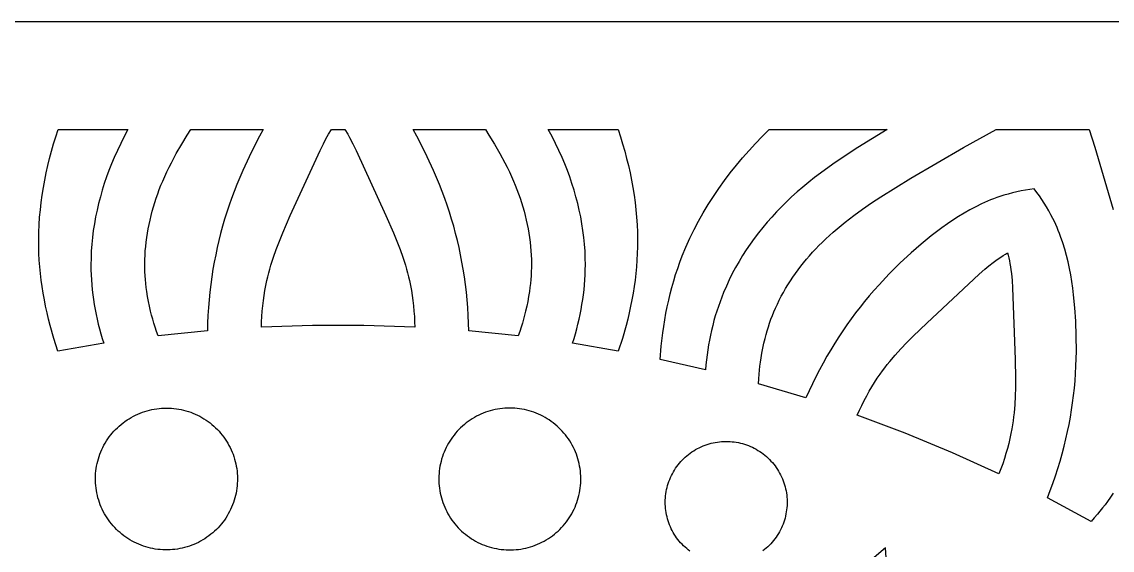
# Model space of a CAD drawing. Header units: millimetres. Extents: x -808 to 145, y 470 to 1424.
# Drawn here: x -413.2 to -131.8, y 1287.1 to 1423.6 of the extents above; entities that cross this region are included whole.
import ezdxf

# ---------------------------------------------------------------- set-up
doc = ezdxf.new("R2010")
doc.units = ezdxf.units.MM
doc.layers.add('Layer 05', color=12, linetype='Continuous', true_color=0xde0000)

msp = doc.modelspace()

# ---------------------------------------------------------------- linework, layer by layer
at = {"layer": 'Layer 05'}
for points in [[(-808.29, 470.09), (145.2, 470.09), (145.2, 1423.58), (-808.29, 1423.58)], [(-366.17, 1321.06), (-365.64, 1320.72), (-365.11, 1320.35), (-364.6, 1319.97), (-364.11, 1319.57), (-363.63, 1319.15), (-363.16, 1318.72), (-362.71, 1318.27), (-362.28, 1317.81), (-361.86, 1317.33), (-361.45, 1316.84), (-361.07, 1316.33), (-360.7, 1315.81), (-360.35, 1315.28), (-360.02, 1314.74), (-359.71, 1314.18), (-359.42, 1313.62), (-359.15, 1313.04), (-358.9, 1312.46), (-358.67, 1311.87), (-358.46, 1311.27), (-358.27, 1310.66), (-358.1, 1310.04), (-357.95, 1309.43), (-357.83, 1308.8), (-357.72, 1308.17), (-357.64, 1307.54), (-357.58, 1306.91), (-357.54, 1306.28), (-357.53, 1305.64), (-357.53, 1305), (-357.56, 1304.37), (-357.61, 1303.73), (-357.68, 1303.1), (-357.78, 1302.47), (-357.89, 1301.85), (-358.03, 1301.23), (-358.19, 1300.61), (-358.37, 1300), (-358.57, 1299.4), (-358.79, 1298.8), (-359.04, 1298.21), (-359.3, 1297.64), (-359.58, 1297.07), (-359.89, 1296.51), (-360.21, 1295.96), (-360.55, 1295.42), (-360.91, 1294.9), (-361.28, 1294.38), (-361.68, 1293.88), (-362.09, 1293.4), (-362.52, 1292.93), (-362.96, 1292.47), (-363.42, 1292.03), (-363.9, 1291.61), (-364.39, 1291.21), (-364.89, 1290.82), (-365.41, 1290.44), (-365.94, 1290.09), (-366.48, 1289.76), (-367.03, 1289.44), (-367.59, 1289.14), (-368.16, 1288.87), (-368.75, 1288.61), (-369.34, 1288.37), (-369.94, 1288.16), (-370.54, 1287.96), (-371.15, 1287.79), (-371.77, 1287.64), (-372.39, 1287.51), (-373.02, 1287.4), (-373.65, 1287.31), (-374.28, 1287.25), (-374.92, 1287.2), (-375.55, 1287.18), (-376.19, 1287.18), (-376.82, 1287.2), (-377.46, 1287.25), (-378.09, 1287.32), (-378.72, 1287.4), (-379.35, 1287.52), (-379.97, 1287.65), (-380.59, 1287.8), (-381.2, 1287.98), (-381.8, 1288.17), (-382.4, 1288.39), (-382.99, 1288.63), (-383.57, 1288.89), (-384.14, 1289.16), (-384.71, 1289.46), (-385.26, 1289.78), (-385.8, 1290.11), (-386.33, 1290.47), (-386.84, 1290.84), (-387.34, 1291.23), (-387.83, 1291.64), (-388.31, 1292.06), (-388.77, 1292.5), (-389.21, 1292.96), (-389.64, 1293.43), (-390.05, 1293.92), (-390.44, 1294.42), (-390.82, 1294.93), (-391.17, 1295.46), (-391.51, 1295.99), (-391.83, 1296.54), (-392.14, 1297.1), (-392.42, 1297.67), (-392.68, 1298.25), (-392.92, 1298.84), (-393.14, 1299.44), (-393.34, 1300.04), (-393.52, 1300.65), (-393.68, 1301.27), (-393.81, 1301.89), (-393.93, 1302.52), (-394.02, 1303.14), (-394.09, 1303.78), (-394.14, 1304.41), (-394.17, 1305.05), (-394.17, 1305.68), (-394.16, 1306.32), (-394.12, 1306.95), (-394.05, 1307.59), (-393.97, 1308.22), (-393.87, 1308.84), (-393.74, 1309.47), (-393.59, 1310.09), (-393.42, 1310.7), (-393.23, 1311.31), (-393.02, 1311.91), (-392.79, 1312.5), (-392.53, 1313.08), (-392.26, 1313.66), (-391.97, 1314.22), (-391.65, 1314.77), (-391.32, 1315.32), (-390.97, 1315.85), (-390.61, 1316.37), (-390.22, 1316.87), (-389.82, 1317.36), (-389.4, 1317.84), (-388.96, 1318.3), (-388.51, 1318.75), (-388.04, 1319.18), (-387.56, 1319.6), (-387.06, 1320), (-386.55, 1320.38), (-386.03, 1320.74), (-385.49, 1321.08), (-384.95, 1321.41), (-384.39, 1321.71), (-383.82, 1322), (-383.24, 1322.27), (-382.66, 1322.51), (-382.06, 1322.74), (-381.46, 1322.95), (-380.85, 1323.13), (-380.24, 1323.29), (-379.62, 1323.43), (-378.99, 1323.55), (-378.37, 1323.65), (-377.73, 1323.73), (-377.1, 1323.78), (-376.46, 1323.82), (-375.83, 1323.83), (-375.19, 1323.81), (-374.56, 1323.78), (-373.92, 1323.72), (-373.29, 1323.65), (-372.66, 1323.55), (-372.04, 1323.43), (-371.42, 1323.28), (-370.81, 1323.12), (-370.2, 1322.93), (-369.6, 1322.73), (-369, 1322.5), (-368.42, 1322.25), (-367.84, 1321.98), (-367.27, 1321.69), (-366.72, 1321.39)], [(-296.92, 1321.06), (-297.46, 1320.72), (-297.98, 1320.35), (-298.49, 1319.97), (-298.98, 1319.57), (-299.46, 1319.15), (-299.93, 1318.72), (-300.38, 1318.27), (-300.82, 1317.81), (-301.24, 1317.33), (-301.64, 1316.84), (-302.02, 1316.33), (-302.39, 1315.81), (-302.74, 1315.28), (-303.07, 1314.74), (-303.38, 1314.18), (-303.67, 1313.62), (-303.94, 1313.04), (-304.19, 1312.46), (-304.43, 1311.87), (-304.64, 1311.27), (-304.83, 1310.66), (-304.99, 1310.04), (-305.14, 1309.43), (-305.27, 1308.8), (-305.37, 1308.17), (-305.45, 1307.54), (-305.51, 1306.91), (-305.55, 1306.28), (-305.57, 1305.64), (-305.56, 1305), (-305.53, 1304.37), (-305.48, 1303.73), (-305.41, 1303.1), (-305.31, 1302.47), (-305.2, 1301.85), (-305.06, 1301.23), (-304.9, 1300.61), (-304.72, 1300), (-304.52, 1299.4), (-304.3, 1298.8), (-304.05, 1298.21), (-303.79, 1297.64), (-303.51, 1297.07), (-303.21, 1296.51), (-302.88, 1295.96), (-302.54, 1295.42), (-302.18, 1294.9), (-301.81, 1294.38), (-301.41, 1293.88), (-301, 1293.4), (-300.57, 1292.93), (-300.13, 1292.47), (-299.67, 1292.03), (-299.19, 1291.61), (-298.7, 1291.21), (-298.2, 1290.82), (-297.68, 1290.44), (-297.16, 1290.09), (-296.61, 1289.76), (-296.06, 1289.44), (-295.5, 1289.14), (-294.93, 1288.87), (-294.34, 1288.61), (-293.75, 1288.37), (-293.16, 1288.16), (-292.55, 1287.96), (-291.94, 1287.79), (-291.32, 1287.64), (-290.7, 1287.51), (-290.07, 1287.4), (-289.44, 1287.31), (-288.81, 1287.25), (-288.17, 1287.2), (-287.54, 1287.18), (-286.9, 1287.18), (-286.27, 1287.2), (-285.63, 1287.25), (-285, 1287.32), (-284.37, 1287.4), (-283.74, 1287.52), (-283.12, 1287.65), (-282.5, 1287.8), (-281.89, 1287.98), (-281.29, 1288.17), (-280.69, 1288.39), (-280.1, 1288.63), (-279.52, 1288.89), (-278.95, 1289.16), (-278.38, 1289.46), (-277.83, 1289.78), (-277.29, 1290.11), (-276.77, 1290.47), (-276.25, 1290.84), (-275.75, 1291.23), (-275.26, 1291.64), (-274.79, 1292.06), (-274.33, 1292.5), (-273.88, 1292.96), (-273.46, 1293.43), (-273.04, 1293.92), (-272.65, 1294.42), (-272.28, 1294.93), (-271.92, 1295.46), (-271.58, 1295.99), (-271.26, 1296.54), (-270.96, 1297.1), (-270.67, 1297.67), (-270.41, 1298.25), (-270.17, 1298.84), (-269.95, 1299.44), (-269.75, 1300.04), (-269.57, 1300.65), (-269.41, 1301.27), (-269.28, 1301.89), (-269.16, 1302.52), (-269.07, 1303.14), (-269, 1303.78), (-268.95, 1304.41), (-268.92, 1305.05), (-268.92, 1305.68), (-268.94, 1306.32), (-268.98, 1306.95), (-269.04, 1307.59), (-269.12, 1308.22), (-269.23, 1308.84), (-269.35, 1309.47), (-269.5, 1310.09), (-269.67, 1310.7), (-269.86, 1311.31), (-270.07, 1311.91), (-270.31, 1312.5), (-270.56, 1313.08), (-270.83, 1313.66), (-271.12, 1314.22), (-271.44, 1314.77), (-271.77, 1315.32), (-272.12, 1315.85), (-272.49, 1316.37), (-272.87, 1316.87), (-273.28, 1317.36), (-273.7, 1317.84), (-274.13, 1318.3), (-274.58, 1318.75), (-275.05, 1319.18), (-275.53, 1319.6), (-276.03, 1320), (-276.54, 1320.38), (-277.06, 1320.74), (-277.6, 1321.08), (-278.14, 1321.41), (-278.7, 1321.71), (-279.27, 1322), (-279.85, 1322.27), (-280.43, 1322.51), (-281.03, 1322.74), (-281.63, 1322.95), (-282.24, 1323.13), (-282.85, 1323.29), (-283.47, 1323.43), (-284.1, 1323.55), (-284.73, 1323.65), (-285.36, 1323.73), (-285.99, 1323.78), (-286.63, 1323.82), (-287.26, 1323.83), (-287.9, 1323.81), (-288.53, 1323.78), (-289.17, 1323.72), (-289.8, 1323.65), (-290.43, 1323.55), (-291.05, 1323.43), (-291.67, 1323.28), (-292.29, 1323.12), (-292.89, 1322.93), (-293.5, 1322.73), (-294.09, 1322.5), (-294.68, 1322.25), (-295.25, 1321.98), (-295.82, 1321.69), (-296.38, 1321.39)]]:
    msp.add_lwpolyline(points, close=True, dxfattribs=at)
for points in [[(-403.84, 1338.55), (-404.89, 1341.81), (-405.83, 1345.1), (-406.26, 1346.77), (-406.65, 1348.43), (-407.02, 1350.11), (-407.36, 1351.8), (-407.66, 1353.48), (-407.93, 1355.18), (-408.16, 1356.88), (-408.36, 1358.58), (-408.53, 1360.29), (-408.66, 1362), (-408.75, 1363.71), (-408.8, 1365.42), (-408.81, 1367.34), (-408.78, 1369.26), (-408.69, 1371.18), (-408.57, 1373.1), (-408.39, 1375.01), (-408.17, 1376.93), (-407.91, 1378.83), (-407.61, 1380.74), (-407.27, 1382.64), (-406.88, 1384.53), (-406.46, 1386.42), (-406, 1388.3), (-405.5, 1390.18), (-404.96, 1392.04), (-404.39, 1393.9), (-403.79, 1395.75)], [(-403.79, 1395.75), (-385.78, 1395.75)], [(-385.78, 1395.75), (-386.74, 1393.96), (-387.65, 1392.16), (-388.52, 1390.34), (-389.35, 1388.49), (-390.04, 1386.85), (-390.69, 1385.19), (-391.31, 1383.52), (-391.88, 1381.83), (-392.42, 1380.13), (-392.91, 1378.41), (-393.36, 1376.68), (-393.77, 1374.94), (-394.14, 1373.19), (-394.45, 1371.44), (-394.73, 1369.67), (-394.95, 1367.9), (-395.12, 1366.13), (-395.25, 1364.35), (-395.32, 1362.57), (-395.35, 1360.79), (-395.33, 1359.5), (-395.29, 1358.22), (-395.22, 1356.93), (-395.12, 1355.65), (-394.99, 1354.37), (-394.85, 1353.09), (-394.67, 1351.82), (-394.47, 1350.54), (-394.25, 1349.28), (-394, 1348.01), (-393.73, 1346.75), (-393.44, 1345.5), (-393.13, 1344.25), (-392.79, 1343.01), (-392.43, 1341.78), (-392.05, 1340.55)], [(-377.99, 1342.45), (-378.4, 1343.6), (-378.78, 1344.75), (-379.1, 1345.77), (-379.4, 1346.79), (-379.67, 1347.81), (-379.93, 1348.84), (-380.22, 1350.1), (-380.48, 1351.36), (-380.72, 1352.63), (-380.92, 1353.91), (-381.05, 1354.93), (-381.17, 1355.96), (-381.27, 1356.98), (-381.34, 1358.01), (-381.39, 1359.06), (-381.42, 1360.1), (-381.43, 1361.15), (-381.41, 1362.19), (-381.37, 1363.32), (-381.3, 1364.45), (-381.2, 1365.57), (-381.08, 1366.69), (-380.93, 1367.84), (-380.76, 1368.97), (-380.56, 1370.11), (-380.34, 1371.24), (-380.09, 1372.38), (-379.81, 1373.51), (-379.52, 1374.65), (-379.2, 1375.77), (-378.85, 1376.9), (-378.49, 1378.02), (-378.1, 1379.14), (-377.69, 1380.25), (-377.26, 1381.35), (-376.8, 1382.45), (-376.29, 1383.63), (-375.76, 1384.79), (-375.18, 1386), (-374.57, 1387.19), (-373.31, 1389.55), (-371.92, 1391.96), (-370.47, 1394.33), (-369.56, 1395.75)], [(-369.56, 1395.75), (-350.88, 1395.75)], [(-350.88, 1395.75), (-351.85, 1394.01), (-352.78, 1392.25), (-354.53, 1388.73), (-356.18, 1385.14), (-357.68, 1381.56), (-359.04, 1377.98), (-359.68, 1376.18), (-360.27, 1374.38), (-360.83, 1372.57), (-361.36, 1370.76), (-361.86, 1368.94), (-362.32, 1367.11), (-362.75, 1365.26), (-363.14, 1363.41), (-363.51, 1361.54), (-363.84, 1359.66), (-364.14, 1357.71), (-364.42, 1355.73), (-364.65, 1353.75), (-364.85, 1351.76), (-365.01, 1349.76), (-365.14, 1347.75), (-365.23, 1345.75), (-365.27, 1343.74)], [(-351.34, 1344.68), (-351.29, 1346.1), (-351.21, 1347.47), (-351.11, 1348.85), (-350.99, 1350.22), (-350.83, 1351.59), (-350.65, 1352.91), (-350.44, 1354.22), (-350.21, 1355.47), (-349.95, 1356.72), (-349.72, 1357.72), (-349.46, 1358.72), (-349.19, 1359.71), (-348.9, 1360.69), (-348.24, 1362.76), (-347.51, 1364.8), (-346.69, 1366.95), (-345.83, 1369.07), (-343.89, 1373.53), (-336.19, 1390.37), (-335.33, 1392.09), (-334.69, 1393.31), (-334.02, 1394.52), (-333.3, 1395.75)], [(-333.3, 1395.75), (-329.8, 1395.75)], [(-329.8, 1395.75), (-329.07, 1394.52), (-328.61, 1393.71), (-327.76, 1392.09), (-326.9, 1390.37), (-319.2, 1373.53), (-317.26, 1369.07), (-316.4, 1366.95), (-315.58, 1364.8), (-314.85, 1362.76), (-314.19, 1360.69), (-313.9, 1359.71), (-313.63, 1358.72), (-313.37, 1357.72), (-313.14, 1356.72), (-312.88, 1355.47), (-312.65, 1354.22), (-312.44, 1352.91), (-312.26, 1351.59), (-312.11, 1350.22), (-311.98, 1348.85), (-311.88, 1347.47), (-311.81, 1346.1), (-311.75, 1344.68)], [(-297.82, 1343.74), (-297.87, 1345.75), (-297.95, 1347.75), (-298.08, 1349.76), (-298.24, 1351.76), (-298.44, 1353.75), (-298.68, 1355.73), (-298.95, 1357.71), (-299.25, 1359.66), (-299.59, 1361.54), (-299.95, 1363.41), (-300.34, 1365.26), (-300.77, 1367.11), (-301.23, 1368.94), (-301.73, 1370.76), (-302.26, 1372.57), (-302.82, 1374.38), (-303.42, 1376.18), (-304.05, 1377.98), (-305.41, 1381.56), (-306.92, 1385.14), (-308.56, 1388.73), (-310.31, 1392.25), (-311.24, 1394.01), (-312.21, 1395.75)], [(-312.21, 1395.75), (-293.53, 1395.75)], [(-293.53, 1395.75), (-292.63, 1394.33), (-291.17, 1391.96), (-289.78, 1389.55), (-288.52, 1387.19), (-287.91, 1386), (-287.33, 1384.79), (-286.8, 1383.63), (-286.29, 1382.45), (-285.84, 1381.35), (-285.4, 1380.25), (-284.99, 1379.14), (-284.61, 1378.02), (-284.24, 1376.9), (-283.89, 1375.77), (-283.58, 1374.65), (-283.28, 1373.51), (-283, 1372.38), (-282.75, 1371.24), (-282.53, 1370.11), (-282.33, 1368.97), (-282.16, 1367.84), (-282.01, 1366.69), (-281.89, 1365.57), (-281.79, 1364.45), (-281.72, 1363.32), (-281.68, 1362.19), (-281.66, 1361.15), (-281.67, 1360.1), (-281.7, 1359.06), (-281.75, 1358.01), (-281.83, 1356.98), (-281.92, 1355.96), (-282.04, 1354.93), (-282.18, 1353.91), (-282.38, 1352.63), (-282.61, 1351.36), (-282.87, 1350.1), (-283.16, 1348.84), (-283.42, 1347.81), (-283.7, 1346.79), (-283.99, 1345.77), (-284.31, 1344.75), (-284.69, 1343.6), (-285.1, 1342.45)], [(-271.04, 1340.55), (-270.66, 1341.78), (-270.3, 1343.01), (-269.97, 1344.25), (-269.65, 1345.5), (-269.36, 1346.75), (-269.09, 1348.01), (-268.84, 1349.28), (-268.62, 1350.54), (-268.42, 1351.82), (-268.25, 1353.09), (-268.1, 1354.37), (-267.97, 1355.65), (-267.88, 1356.93), (-267.81, 1358.22), (-267.76, 1359.5), (-267.75, 1360.79), (-267.77, 1362.57), (-267.84, 1364.35), (-267.97, 1366.13), (-268.14, 1367.9), (-268.37, 1369.67), (-268.64, 1371.44), (-268.96, 1373.19), (-269.32, 1374.94), (-269.73, 1376.68), (-270.18, 1378.41), (-270.67, 1380.13), (-271.21, 1381.83), (-271.78, 1383.52), (-272.4, 1385.19), (-273.05, 1386.85), (-273.74, 1388.49), (-274.57, 1390.34), (-275.44, 1392.16), (-276.35, 1393.96), (-277.31, 1395.75)], [(-277.31, 1395.75), (-259.3, 1395.75)], [(-259.3, 1395.75), (-258.7, 1393.9), (-258.13, 1392.04), (-257.6, 1390.18), (-257.1, 1388.3), (-256.63, 1386.42), (-256.21, 1384.53), (-255.83, 1382.64), (-255.48, 1380.74), (-255.18, 1378.83), (-254.92, 1376.93), (-254.7, 1375.01), (-254.53, 1373.1), (-254.4, 1371.18), (-254.31, 1369.26), (-254.28, 1367.34), (-254.29, 1365.42), (-254.34, 1363.71), (-254.43, 1362), (-254.56, 1360.29), (-254.73, 1358.58), (-254.93, 1356.88), (-255.16, 1355.18), (-255.43, 1353.48), (-255.74, 1351.8), (-256.07, 1350.11), (-256.44, 1348.43), (-256.83, 1346.77), (-257.26, 1345.1), (-258.2, 1341.81), (-259.25, 1338.55)], [(-248.43, 1336.4), (-248.16, 1339.81), (-247.76, 1343.22), (-247.52, 1344.91), (-247.25, 1346.61), (-246.95, 1348.3), (-246.61, 1349.98), (-246.25, 1351.66), (-245.85, 1353.33), (-245.41, 1354.99), (-244.95, 1356.64), (-244.45, 1358.28), (-243.91, 1359.9), (-243.34, 1361.52), (-242.73, 1363.12), (-241.79, 1365.41), (-240.78, 1367.67), (-239.7, 1369.9), (-238.54, 1372.09), (-237.32, 1374.25), (-236.04, 1376.38), (-234.7, 1378.48), (-233.3, 1380.54), (-231.85, 1382.57), (-230.34, 1384.56), (-228.78, 1386.52), (-227.17, 1388.44), (-225.52, 1390.32), (-223.83, 1392.17), (-222.09, 1393.97), (-220.32, 1395.75)], [(-189.87, 1395.75), (-197.41, 1391.12), (-200.68, 1389), (-203.89, 1386.8), (-207.04, 1384.52), (-208.58, 1383.34), (-210.11, 1382.13), (-211.61, 1380.9), (-213.08, 1379.63), (-214.52, 1378.33), (-215.94, 1376.99), (-217.2, 1375.74), (-218.44, 1374.46), (-219.65, 1373.15), (-220.82, 1371.81), (-221.97, 1370.44), (-223.08, 1369.04), (-224.16, 1367.62), (-225.21, 1366.17), (-226.21, 1364.69), (-227.18, 1363.19), (-228.1, 1361.66), (-228.99, 1360.12), (-229.83, 1358.54), (-230.62, 1356.95), (-231.37, 1355.33), (-232.08, 1353.69), (-232.55, 1352.5), (-233, 1351.29), (-233.43, 1350.08), (-233.83, 1348.86), (-234.21, 1347.63), (-234.56, 1346.39), (-234.89, 1345.15), (-235.19, 1343.89), (-235.47, 1342.64), (-235.73, 1341.38), (-235.96, 1340.11), (-236.17, 1338.84), (-236.35, 1337.57), (-236.52, 1336.29), (-236.66, 1335.01), (-236.77, 1333.73)], [(-223.06, 1330.11), (-223, 1331.33), (-222.91, 1332.54), (-222.81, 1333.6), (-222.7, 1334.65), (-222.56, 1335.71), (-222.41, 1336.76), (-222.2, 1338.03), (-221.95, 1339.3), (-221.68, 1340.56), (-221.38, 1341.82), (-221.11, 1342.81), (-220.83, 1343.8), (-220.52, 1344.79), (-220.2, 1345.77), (-219.85, 1346.75), (-219.48, 1347.73), (-219.08, 1348.7), (-218.67, 1349.66), (-218.19, 1350.68), (-217.7, 1351.7), (-217.18, 1352.7), (-216.64, 1353.69), (-216.06, 1354.69), (-215.47, 1355.67), (-214.85, 1356.64), (-214.21, 1357.6), (-213.54, 1358.56), (-212.85, 1359.51), (-212.15, 1360.44), (-211.42, 1361.36), (-210.67, 1362.27), (-209.9, 1363.16), (-209.12, 1364.05), (-208.31, 1364.92), (-207.49, 1365.77), (-206.65, 1366.61), (-205.73, 1367.5), (-204.79, 1368.37), (-203.8, 1369.26), (-202.78, 1370.14), (-200.71, 1371.83), (-198.5, 1373.53), (-196.25, 1375.16), (-193.88, 1376.8), (-191.47, 1378.39), (-183.8, 1383.16), (-170.16, 1391.11), (-161.74, 1395.75)], [(-220.32, 1395.75), (-189.87, 1395.75)], [(-161.74, 1395.75), (-137.77, 1395.75)], [(-137.77, 1395.75), (-136.3, 1391.18), (-131.51, 1375.1)], [(-151.94, 1380.44), (-153.06, 1380.28), (-154.18, 1380.09), (-155.29, 1379.88), (-156.41, 1379.65), (-157.52, 1379.39), (-158.63, 1379.1), (-159.73, 1378.78), (-160.82, 1378.43), (-161.61, 1378.16), (-162.4, 1377.87), (-163.18, 1377.56), (-163.96, 1377.24), (-164.73, 1376.9), (-165.5, 1376.55), (-167.02, 1375.81), (-168.52, 1375.01), (-170.01, 1374.17), (-171.47, 1373.28), (-172.91, 1372.35), (-174.34, 1371.38), (-175.74, 1370.38), (-177.12, 1369.35), (-178.48, 1368.3), (-181.12, 1366.12), (-183.67, 1363.89), (-186.57, 1361.2), (-189.33, 1358.47), (-191.96, 1355.68), (-193.23, 1354.26), (-194.47, 1352.83), (-195.68, 1351.37), (-196.86, 1349.9), (-198.02, 1348.41), (-199.15, 1346.89), (-200.25, 1345.35), (-201.32, 1343.79), (-202.37, 1342.21), (-203.4, 1340.6), (-204.43, 1338.9), (-205.43, 1337.19), (-206.41, 1335.44), (-207.36, 1333.68), (-208.27, 1331.89), (-209.16, 1330.09), (-210.01, 1328.27), (-210.82, 1326.43)], [(-148.49, 1300.62), (-147.77, 1302.49), (-147.08, 1304.38), (-146.43, 1306.28), (-145.82, 1308.19), (-145.24, 1310.11), (-144.7, 1312.03), (-144.2, 1313.96), (-143.73, 1315.88), (-143.31, 1317.75), (-142.94, 1319.61), (-142.59, 1321.47), (-142.28, 1323.34), (-142.01, 1325.21), (-141.77, 1327.08), (-141.56, 1328.96), (-141.39, 1330.84), (-141.25, 1332.73), (-141.15, 1334.63), (-141.04, 1338.47), (-141.06, 1342.35), (-141.2, 1346.3), (-141.43, 1349.68), (-141.76, 1353.09), (-141.97, 1354.8), (-142.22, 1356.5), (-142.51, 1358.2), (-142.83, 1359.89), (-143.19, 1361.57), (-143.6, 1363.23), (-144.05, 1364.88), (-144.55, 1366.5), (-145.1, 1368.1), (-145.4, 1368.9), (-145.7, 1369.68), (-146.03, 1370.46), (-146.36, 1371.23), (-146.71, 1371.99), (-147.08, 1372.74), (-147.61, 1373.76), (-148.16, 1374.76), (-148.74, 1375.75), (-149.34, 1376.72), (-149.96, 1377.68), (-150.6, 1378.61), (-151.26, 1379.53), (-151.94, 1380.44)], [(-197.58, 1321.97), (-196.99, 1323.26), (-196.4, 1324.5), (-195.78, 1325.74), (-195.14, 1326.95), (-194.47, 1328.16), (-193.8, 1329.31), (-193.11, 1330.44), (-192.41, 1331.51), (-191.69, 1332.56), (-191.09, 1333.4), (-190.48, 1334.22), (-189.85, 1335.03), (-189.2, 1335.83), (-187.8, 1337.49), (-186.35, 1339.1), (-184.77, 1340.76), (-183.16, 1342.4), (-179.66, 1345.77), (-166.1, 1358.38), (-164.65, 1359.65), (-163.59, 1360.53), (-162.51, 1361.39), (-161.86, 1361.89), (-161.19, 1362.37), (-160.56, 1362.81), (-159.91, 1363.24), (-159.35, 1363.59), (-158.78, 1363.94)], [(-158.78, 1363.94), (-158.61, 1363.29), (-158.46, 1362.64), (-158.31, 1361.88), (-158.17, 1361.13), (-158.05, 1360.31), (-157.93, 1359.49), (-157.82, 1358.57), (-157.65, 1356.75), (-157.52, 1354.83), (-156.85, 1336.33), (-156.77, 1331.47), (-156.78, 1329.17), (-156.84, 1326.87), (-156.96, 1324.71), (-157.13, 1322.55), (-157.24, 1321.53), (-157.37, 1320.51), (-157.52, 1319.49), (-157.68, 1318.48), (-157.92, 1317.22), (-158.19, 1315.98), (-158.5, 1314.68), (-158.84, 1313.4), (-159.22, 1312.08), (-159.62, 1310.76), (-160.06, 1309.45), (-160.52, 1308.15), (-161.01, 1306.82)], [(-311.75, 1344.68), (-324.95, 1345.11), (-338.15, 1345.11), (-351.34, 1344.68)], [(-365.27, 1343.74), (-377.99, 1342.45)], [(-285.1, 1342.45), (-297.82, 1343.74)], [(-392.05, 1340.55), (-403.84, 1338.55)], [(-259.25, 1338.55), (-271.04, 1340.55)], [(-236.77, 1333.73), (-248.43, 1336.4)], [(-210.82, 1326.43), (-223.06, 1330.11)], [(-161.01, 1306.82), (-173.03, 1312.27), (-185.23, 1317.32), (-197.58, 1321.97)], [(-240.75, 1286.84), (-241.18, 1287.17), (-241.6, 1287.52), (-242.01, 1287.88), (-242.41, 1288.25), (-242.79, 1288.64), (-243.16, 1289.04), (-243.52, 1289.46), (-243.86, 1289.88), (-244.19, 1290.32), (-244.5, 1290.77), (-244.79, 1291.23), (-245.07, 1291.7), (-245.33, 1292.18), (-245.58, 1292.66), (-245.81, 1293.16), (-246.02, 1293.66), (-246.21, 1294.17), (-246.39, 1294.69), (-246.54, 1295.21), (-246.68, 1295.74), (-246.8, 1296.27), (-246.91, 1296.81), (-246.99, 1297.35), (-247.05, 1297.89), (-247.1, 1298.43), (-247.13, 1298.98), (-247.14, 1299.53), (-247.12, 1300.07), (-247.09, 1300.62), (-247.05, 1301.16), (-246.98, 1301.7), (-246.89, 1302.24), (-246.79, 1302.78), (-246.66, 1303.31), (-246.52, 1303.83), (-246.36, 1304.36), (-246.18, 1304.87), (-245.99, 1305.38), (-245.78, 1305.88), (-245.55, 1306.38), (-245.3, 1306.86), (-245.03, 1307.34), (-244.75, 1307.81), (-244.46, 1308.27), (-244.14, 1308.72), (-243.82, 1309.15), (-243.47, 1309.58), (-243.12, 1309.99), (-242.74, 1310.39), (-242.36, 1310.78), (-241.96, 1311.15), (-241.55, 1311.51), (-241.13, 1311.85), (-240.69, 1312.18), (-240.24, 1312.5), (-239.79, 1312.8), (-239.32, 1313.08), (-238.84, 1313.34), (-238.36, 1313.59), (-237.87, 1313.83), (-237.36, 1314.04), (-236.86, 1314.24), (-236.34, 1314.42), (-235.82, 1314.58), (-235.29, 1314.73), (-234.76, 1314.85), (-234.23, 1314.96), (-233.69, 1315.05), (-233.15, 1315.12), (-232.6, 1315.17), (-232.06, 1315.2), (-231.51, 1315.21), (-230.97, 1315.21), (-230.42, 1315.18), (-229.88, 1315.14), (-229.34, 1315.07), (-228.8, 1314.99), (-228.26, 1314.89), (-227.73, 1314.77), (-227.2, 1314.64), (-226.68, 1314.48), (-226.16, 1314.31), (-225.65, 1314.12), (-225.14, 1313.91), (-224.65, 1313.68), (-224.16, 1313.44), (-223.68, 1313.18), (-223.21, 1312.9), (-222.75, 1312.61), (-222.3, 1312.3), (-221.86, 1311.98), (-221.43, 1311.64), (-221.01, 1311.28), (-220.61, 1310.91), (-220.22, 1310.53), (-219.85, 1310.14), (-219.48, 1309.73), (-219.13, 1309.31), (-218.8, 1308.88), (-218.48, 1308.43), (-218.18, 1307.98), (-217.89, 1307.52), (-217.62, 1307.04), (-217.37, 1306.56), (-217.13, 1306.07), (-216.91, 1305.57), (-216.71, 1305.06), (-216.53, 1304.55), (-216.36, 1304.03), (-216.21, 1303.5), (-216.08, 1302.97), (-215.97, 1302.44), (-215.88, 1301.9), (-215.8, 1301.36), (-215.75, 1300.82), (-215.71, 1300.27), (-215.69, 1299.73), (-215.69, 1299.18), (-215.71, 1298.63), (-215.75, 1298.09), (-215.81, 1297.55), (-215.89, 1297.01), (-215.98, 1296.47), (-216.1, 1295.94), (-216.23, 1295.41), (-216.38, 1294.88), (-216.55, 1294.36), (-216.74, 1293.85), (-216.94, 1293.34), (-217.16, 1292.85), (-217.4, 1292.36), (-217.66, 1291.87), (-217.93, 1291.4), (-218.22, 1290.94), (-218.52, 1290.48), (-218.84, 1290.04), (-219.18, 1289.61), (-219.53, 1289.19), (-219.89, 1288.79), (-220.27, 1288.39), (-220.66, 1288.01), (-221.07, 1287.65), (-221.49, 1287.3), (-221.92, 1286.96)], [(-137.24, 1294.56), (-148.49, 1300.62)], [(-131.53, 1301.84), (-132.25, 1300.77), (-133, 1299.72), (-133.63, 1298.87), (-134.28, 1298.03), (-134.95, 1297.2), (-135.63, 1296.39), (-136.42, 1295.47), (-137.24, 1294.56)], [(-190.33, 1287.75), (-196.27, 1282.66)], [(-189.74, 1279.95), (-190.33, 1287.75)]]:
    msp.add_lwpolyline(points, dxfattribs=at)

doc.saveas('drawing.dxf')
